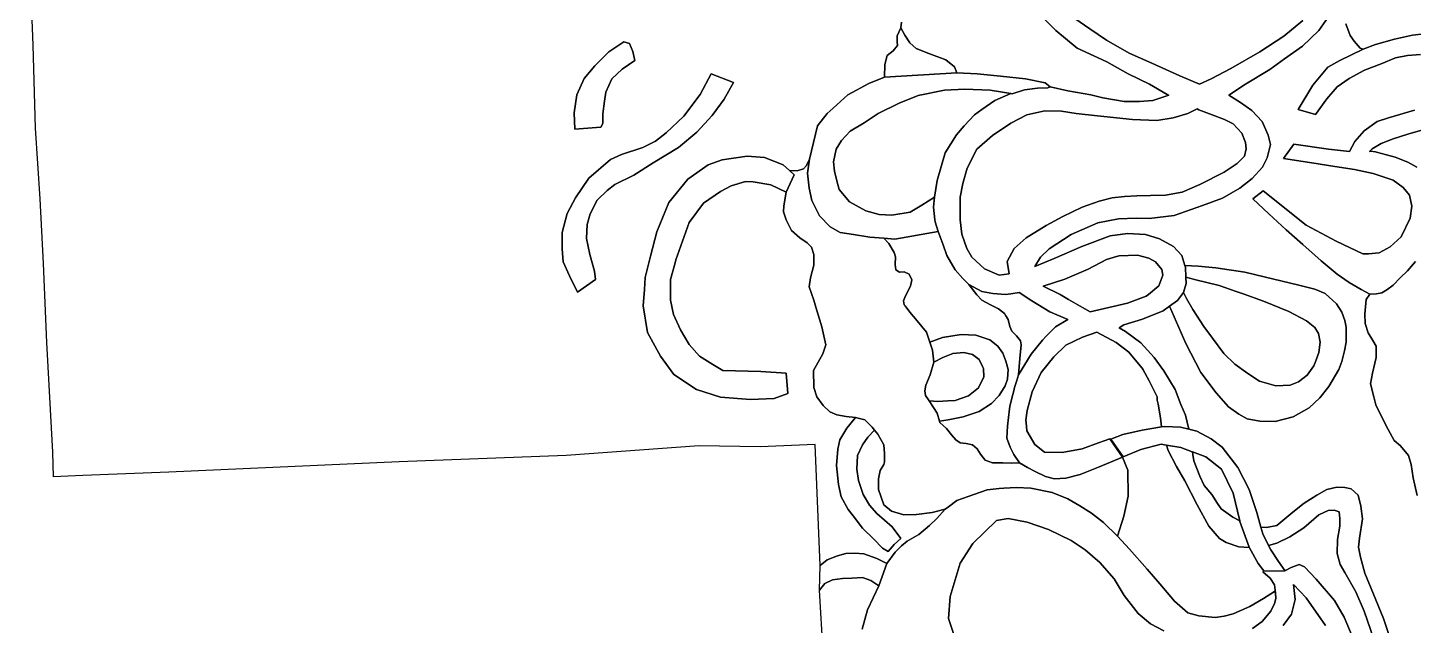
# Model space of a CAD drawing. Header units: inches. Extents: x 288635 to 1232953, y 676945 to 1655780.
# Drawn here: x 359681 to 402985, y 799738 to 818432 of the extents above; entities that cross this region are included whole.
import ezdxf

# ---------------------------------------------------------------- set-up
doc = ezdxf.new("R2010")
doc.units = ezdxf.units.IN
doc.header["$MEASUREMENT"] = 0

msp = doc.modelspace()

# ---------------------------------------------------------------- linework, layer by layer
at = {"color": 1}
for points in [[(386991.5589, 818602.0031), (386971.3447, 818430.8702), (386854.5045, 818176.8697), (386849.4245, 817993.9894), (386864.6645, 817877.1491), (386727.5042, 817704.4288), (386544.6239, 817562.1885), (386468.4237, 817282.7879), (386458.2637, 816886.5471), (385973.4402, 816681.3006), (385313.0389, 816334.1666), (384850.0635, 815913.8336), (384669.571, 815749.9654), (384364.7703, 815360.498), (384178.5033, 814581.5631), (384110.7698, 814319.0959), (384017.6363, 814124.3622), (383924.5028, 814014.2953), (383729.7691, 813955.0285), (383485.2595, 813965.8376), (383288.4234, 814138.6692), (382704.2223, 814367.2697), (382170.8212, 814409.6031), (381383.4196, 814299.5362), (380951.6188, 814147.1359), (380308.1508, 813698.4017), (379715.483, 812961.8002), (379342.9489, 812047.3984), (379148.2152, 811285.3969), (378978.8815, 810616.5289), (378953.4601, 810238.8397), (378919.6147, 809735.9938), (379055.0816, 808897.7921), (379461.4824, 808152.7239), (379876.3499, 807585.4561), (380587.5514, 807111.3219), (381332.6195, 806874.2547), (382272.4214, 806806.5212), (383009.0229, 806831.9213), (383432.3571, 806992.7883), (383390.0236, 807627.7896), (382594.1554, 807678.5897), (381408.8197, 807712.4564), (381095.5524, 807898.7234), (380672.2182, 808152.7239), (380350.4842, 808525.258), (380088.017, 808982.4589), (379859.4166, 809456.5932), (379774.7497, 809905.3274), (379774.7497, 810557.2621), (379911.2405, 811081.674), (379935.6167, 811175.33), (380358.9509, 812335.2656), (380799.2185, 812944.8669), (381332.6195, 813308.9343), (381671.2869, 813486.7346), (382111.5544, 813622.2015), (382357.0882, 813613.7349), (382907.4227, 813520.6013), (383381.557, 813292.0009), (383308.0224, 812864.2374), (383301.6724, 812673.737), (383384.2225, 812426.0866), (383555.6729, 812083.1859), (383809.6734, 811854.5854), (384038.2739, 811702.1851), (384177.9741, 811562.4848), (384247.8243, 811340.2344), (384254.1743, 811003.6837), (384146.2241, 810609.9829), (384108.124, 810324.2323), (384254.1743, 809905.1315), (384317.4845, 809692.4741), (384501.8248, 809073.2798), (384622.475, 808508.1287), (384527.2248, 808235.0782), (384241.4743, 807708.0271), (384247.8243, 807180.9761), (384343.0745, 806882.5255), (384539.9249, 806615.8249), (384749.4753, 806412.6245), (384965.3757, 806323.7243), (385257.4763, 806266.5742), (385549.5769, 806241.1742), (385370.607, 806015.3312), (385282.8763, 805904.6235), (385066.9759, 805536.3228), (384997.1258, 805250.5722), (384953.5929, 804732.5565), (385019.633, 804138.1953), (385100.9132, 803757.1946), (385324.4336, 803366.0338), (385476.834, 803162.8334), (385766.3945, 802776.7526), (386121.9952, 802431.3119), (386391.2358, 802146.8313), (386574.1161, 802045.2311), (386756.9965, 802263.6716), (386970.3569, 802456.712), (386701.1164, 802817.3927), (386223.5954, 803239.0335), (385989.915, 803493.034), (385796.8746, 803828.3147), (385649.5543, 804270.2756), (385593.6742, 804620.7963), (385613.9942, 805052.5972), (385766.3945, 805387.8778), (385939.1149, 805621.5583), (386149.1892, 805840.5295), (386254.9292, 805713.1607), (386432.7296, 805378.7267), (386462.363, 805112.0262), (386462.363, 804849.559), (386432.7296, 804769.1255), (386318.4294, 804578.6251), (386267.6293, 804324.6246), (386267.6293, 803981.724), (386432.7296, 803511.823), (386678.2634, 803304.3893), (387063.4975, 803190.089), (387461.4316, 803202.7891), (387944.0326, 803270.5225), (388358.9001, 803367.8894), (388096.6375, 803078.0819), (387862.9571, 802859.6414), (387531.704, 802580.4425), (387166.9957, 802371.9605), (386989.1953, 802219.5602), (386796.1549, 802021.4398), (386535.3811, 801675.4487), (386220.4204, 801832.929), (385814.0196, 801975.1693), (385534.6191, 801995.4894), (385245.0585, 801985.3293), (384991.058, 801914.2092), (384671.0173, 801787.209), (384452.5769, 801604.3286), (384287.018, 805395.0316), (382572.5145, 805318.8315), (380667.5107, 805356.9315), (376514.6024, 805052.1309), (371294.892, 804848.9305), (364094.9936, 804524.3179), (361402.5882, 804422.7177), (360483.1064, 804387.1576), (360467.8663, 805149.1591), (360279.9059, 808583.246), (360173.2257, 811057.2109), (360071.6255, 813079.055), (359924.3052, 815283.7794), (359855.5777, 817887.6938), (359681.2318, 822152.4639)], [(391464.4985, 818686.9246), (391815.0192, 818346.5639), (392480.5005, 817792.8428), (393003.7415, 817549.0023), (393410.1424, 817366.122), (394075.6237, 816990.2012), (394741.105, 816670.1606), (395289.7461, 816345.0399), (395345.673, 816320.9146), (394841.6281, 816152.2853), (394425.0672, 816126.8852), (394425.0672, 816126.8852), (393952.6263, 816126.8852), (393287.145, 816233.5655), (392906.1442, 816330.0857), (392184.7828, 816457.0859), (391640.0222, 816583.0067), (391477.4619, 816704.9269), (390862.7807, 816826.8471), (390085.5391, 816918.2873), (389359.0977, 816984.3275), (388723.9482, 817023.7074), (388642.6681, 817206.5878), (388378.5075, 817425.0282), (387845.1065, 817623.1486), (387443.7857, 817780.6289), (387250.7453, 817953.3493), (387098.345, 818202.2698), (386971.3447, 818430.8702), (386991.5589, 818602.0031)], [(400327.8346, 818764.7138), (400033.194, 818348.153), (399525.193, 817850.312), (398961.3118, 817454.0712), (398504.1109, 817118.7905), (397742.1094, 816666.6696), (397216.1306, 816319.8135), (397585.9107, 816096.1194), (397941.5114, 815837.0389), (398266.6321, 815496.6782), (398449.5124, 815069.9574), (398520.6326, 814780.3968), (398413.9524, 814363.836), (398271.7121, 814069.1954), (397951.6714, 813713.5947), (397565.5907, 813413.8741), (397022.0296, 813103.9934), (396402.2683, 812865.233), (395508.1866, 812560.4324), (394725.865, 812458.8322), (394324.5442, 812468.9922), (393775.9031, 812453.7521), (393130.7418, 812331.8319), (392297.6201, 811966.0712), (391606.7387, 811519.0303), (391332.4182, 811254.8697), (391159.6979, 810965.3092), (391766.0446, 811211.8321), (392629.6464, 811582.6729), (393513.5681, 811923.0336), (394057.1292, 811994.1537), (394610.8503, 811958.5936), (395052.8112, 811831.5934), (395489.6921, 811587.7529), (395753.8526, 811303.2723), (395849.809, 810989.233), (395865.6128, 810937.5116), (395877.7945, 810632.9696), (395885.9329, 810429.5106), (395804.6527, 810145.03), (395616.6923, 809896.1095), (395370.4187, 809719.0139), (395164.5714, 809570.9889), (394524.4901, 809316.9884), (393940.289, 809134.108), (393796.282, 809042.0842), (393989.2635, 808928.2251), (394471.8645, 808577.7044), (394888.4253, 808110.3435), (395193.2259, 807698.8626), (395546.0628, 807111.3603), (395715.3965, 806645.6927), (395863.5634, 806312.317), (395965.7252, 805877.0191), (395714.5602, 805937.194), (395217.1426, 805958.3607), (395114.9743, 805941.5868), (395080.3952, 806227.6502), (395011.6034, 806656.276), (394975.3688, 806783.8848), (394978.653, 806889.9936), (394732.4671, 807388.9156), (394545.9247, 807726.3397), (394512.5046, 807785.2228), (394349.4532, 807977.7413), (394090.8637, 808283.0638), (393699.7029, 808587.8644), (393099.9494, 808911.8692), (392650.2086, 808755.228), (392121.8876, 808501.2275), (391756.1268, 808140.5467), (391359.886, 807647.7858), (391070.3255, 807043.2646), (390912.8451, 806459.0634), (390879.7462, 806152.8983), (390884.5134, 806084.5592), (390902.6851, 805824.0621), (391161.7656, 805392.2613), (391456.4062, 805158.5808), (392015.2074, 805148.4208), (392634.9686, 805260.181), (393148.0496, 805448.1414), (393503.6503, 805575.1416), (393897.8045, 804999.2077), (393145.963, 804684.247), (392575.3085, 804455.8582), (392130.8077, 804345.7913), (391770.9736, 804320.3913), (391491.573, 804392.3581), (391165.6057, 804553.2251), (390924.3052, 804675.992), (390674.5381, 804815.6923), (390503.2288, 805076.4097), (390388.9286, 805311.3602), (390284.1534, 805587.5857), (390300.0284, 805971.7615), (390360.3536, 806505.1626), (390378.7085, 806586.2302), (390436.5537, 806841.7132), (390496.5031, 807074.8495), (390522.2789, 807175.0889), (390579.3165, 807361.2115), (390642.9291, 807568.7897), (391039.8454, 808216.7469), (391399.0837, 808654.0804), (391507.2063, 808785.708), (391801.8469, 809070.1886), (392184.5583, 809305.7939), (391627.0588, 809547.9863), (391068.2577, 809883.267), (390664.5914, 810150.9614), (390406.7792, 810107.0732), (390239.1389, 810081.6732), (389847.9781, 810112.1532), (389497.4574, 810178.1933), (389096.1366, 810401.7138), (388903.0962, 810584.5942), (388669.4157, 810853.8347), (388410.3352, 811311.0356), (388288.415, 811641.2363), (388139.8952, 812051.6376), (388043.375, 812361.5182), (388036.6961, 812420.9603), (387992.5749, 812813.6391), (388023.055, 813128.5997), (388105.5346, 813647.8403), (388354.4551, 814521.602), (388710.0558, 815085.4832), (388948.8163, 815364.8837), (389268.8569, 815710.3244), (389497.4574, 815877.9647), (389903.8582, 816152.2853), (390408.3801, 816370.7787), (390446.2198, 816364.5662), (390837.3806, 816491.5665), (391243.7814, 816537.2866), (391558.7421, 816547.4466), (391640.0222, 816583.0067), (392184.7828, 816457.0859), (392906.1442, 816330.0857), (393287.145, 816233.5655), (393952.6263, 816126.8852), (394425.0672, 816126.8852), (394841.6281, 816152.2853), (395345.673, 816320.9146), (395289.7461, 816345.0399), (394741.105, 816670.1606), (394075.6237, 816990.2012), (393410.1424, 817366.122), (393003.7415, 817549.0023), (392480.5005, 817792.8428), (391815.0192, 818346.5639), (391464.4985, 818686.9246)], [(402292.9513, 799232.0528), (402054.8258, 799946.4293), (401737.3252, 800713.7225), (401472.7413, 801364.5988), (401335.1577, 801872.5998), (401276.9493, 802184.8087), (401308.6993, 802459.976), (401398.6578, 803073.8105), (401345.7411, 803460.103), (401261.0742, 803809.3537), (401038.8238, 804005.1457), (400843.0317, 804052.7708), (400599.6146, 804063.3542), (400282.1139, 803989.2707), (399969.905, 803809.3537), (399573.0292, 803555.3532), (399218.4868, 803280.1859), (398721.0692, 802862.1434), (398398.2768, 802793.3516), (398220.8675, 802810.3635), (398090.5233, 803270.1887), (397852.3978, 803984.5651), (397503.1471, 804677.7749), (397011.0211, 805312.7761), (396667.0621, 805566.7766), (396222.5612, 805815.4855), (395965.7252, 805877.0191), (395863.5634, 806312.317), (395715.3965, 806645.6927), (395546.0628, 807111.3603), (395193.2259, 807698.8626), (394888.4253, 808110.3435), (394471.8645, 808577.7044), (393989.2635, 808928.2251), (393796.282, 809042.0842), (393940.289, 809134.108), (394524.4901, 809316.9884), (395164.5714, 809570.9889), (395370.4187, 809719.0139), (395871.9628, 808555.6218), (396349.4838, 807646.3), (396821.9247, 807011.2987), (397213.0855, 806569.3379), (397533.1262, 806340.7374), (397792.2067, 806198.4971), (398188.4475, 806127.377), (398665.9684, 806112.1369), (399234.9296, 806254.3772), (399727.6905, 806543.9378), (400068.0512, 806853.8184), (400342.3718, 807204.3391), (400662.4124, 807742.8202), (400748.7726, 807991.7407), (400835.1328, 808327.0214), (400891.0129, 808596.2619), (400891.0129, 809068.7029), (400850.3728, 809271.9033), (400753.8526, 809530.9838), (400581.1323, 809795.1443), (400230.6116, 810120.265), (399910.5709, 810257.4252), (399367.0098, 810384.4255), (398630.4084, 810562.2258), (397721.0865, 810785.7463), (396816.8447, 810917.8266), (396263.1236, 810973.7067), (395849.809, 810989.233), (395753.8526, 811303.2723), (395489.6921, 811587.7529), (395052.8112, 811831.5934), (394610.8503, 811958.5936), (394057.1292, 811994.1537), (393513.5681, 811923.0336), (392629.6464, 811582.6729), (391766.0446, 811211.8321), (391159.6979, 810965.3092), (391332.4182, 811254.8697), (391606.7387, 811519.0303), (392297.6201, 811966.0712), (393130.7418, 812331.8319), (393775.9031, 812453.7521), (394324.5442, 812468.9922), (394725.865, 812458.8322), (395508.1866, 812560.4324), (396402.2683, 812865.233), (397022.0296, 813103.9934), (397565.5907, 813413.8741), (397951.6714, 813713.5947), (398271.7121, 814069.1954), (398413.9524, 814363.836), (398520.6326, 814780.3968), (398449.5124, 815069.9574), (398266.6321, 815496.6782), (397941.5114, 815837.0389), (397585.9107, 816096.1194), (397216.1306, 816319.8135), (397742.1094, 816666.6696), (398504.1109, 817118.7905), (398961.3118, 817454.0712), (399525.193, 817850.312), (400033.194, 818348.153), (400327.8346, 818764.7138)], [(392409.3804, 818722.4847), (392871.6613, 818392.284), (393399.9823, 818036.6833), (394106.1037, 817635.3625), (394812.2252, 817325.4819), (395691.0669, 816924.1611), (396298.3155, 816667.3644), (396670.2272, 816829.2299), (397284.9085, 817154.3506), (398194.2303, 817677.5916), (398940.9918, 818170.3526), (399535.353, 818658.0336)], [(399535.353, 818658.0336), (398940.9918, 818170.3526), (398194.2303, 817677.5916), (397284.9085, 817154.3506), (396670.2272, 816829.2299), (396298.3155, 816667.3644), (395691.0669, 816924.1611), (394812.2252, 817325.4819), (394106.1037, 817635.3625), (393399.9823, 818036.6833), (392871.6613, 818392.284), (392409.3804, 818722.4847)], [(400877.9355, 818556.1042), (401010.0158, 818185.2634), (401137.016, 818007.4631), (401319.8964, 817794.1026), (401421.4966, 817763.6226), (400686.4984, 817400.9602), (400310.5776, 817192.6798), (399848.2967, 816628.7987), (399391.0958, 815876.9572), (399391.0958, 815876.9572), (399924.4968, 815719.4769), (400285.1776, 816202.0778), (400605.2182, 816583.0786), (400981.139, 816847.2391), (401458.6599, 817106.3196), (401981.901, 817299.36), (402428.9419, 817492.4004), (402799.7826, 817563.5205), (403206.1834, 817594.0006)], [(403321.2574, 818235.6759), (402960.7397, 818200.5034), (402396.8585, 818068.4232), (401807.5774, 817910.9429), (401421.4966, 817763.6226), (401319.8964, 817794.1026), (401137.016, 818007.4631), (401010.0158, 818185.2634), (400877.9355, 818556.1042)], [(403206.1834, 817594.0006), (402799.7826, 817563.5205), (402428.9419, 817492.4004), (401981.901, 817299.36), (401458.6599, 817106.3196), (400981.139, 816847.2391), (400605.2182, 816583.0786), (400285.1776, 816202.0778), (399924.4968, 815719.4769), (399391.0958, 815876.9572), (399848.2967, 816628.7987), (400310.5776, 817192.6798), (400686.4984, 817400.9602), (401421.4966, 817763.6226), (401807.5774, 817910.9429), (402396.8585, 818068.4232), (402960.7397, 818200.5034), (403321.2574, 818235.6759)], [(403056.519, 811121.9855), (402802.5185, 810827.3449), (402578.9981, 810603.8245), (402355.4776, 810380.3041), (402157.3572, 810232.9838), (401999.8769, 810141.5436), (401837.3166, 810105.9835), (401623.9562, 810095.8235), (401353.673, 810238.1459), (400982.8323, 810456.5863), (400606.9115, 810725.8269), (400109.0705, 811142.3877), (399535.0294, 811650.3887), (399011.7884, 812112.6696), (398468.2273, 812605.4306), (397970.3863, 813082.9516), (398290.4269, 813331.8721), (399641.7096, 812254.9099), (400576.4315, 811751.9889), (401404.4731, 811360.8281), (401587.3535, 811355.7481), (401917.5542, 811391.3082), (402262.9949, 811574.1886), (402608.4355, 811894.2292), (402882.7561, 812478.4304), (402943.7162, 812844.1911), (402867.5161, 813194.7118), (402669.3957, 813433.4723), (402354.435, 813662.0727), (401729.5938, 813875.4332), (401150.4726, 813997.3534), (400535.7914, 814093.8736), (399814.43, 814200.5538), (398930.5082, 814342.7941), (399250.5488, 814789.835), (400332.591, 814632.3547), (400996.379, 814561.2345), (401158.9393, 814871.1152), (401448.4999, 815206.3958), (401859.9807, 815495.9564), (402210.5014, 815612.7966), (403023.303, 815851.5571)], [(403023.303, 815851.5571), (402210.5014, 815612.7966), (401859.9807, 815495.9564), (401448.4999, 815206.3958), (401158.9393, 814871.1152), (400996.379, 814561.2345), (400332.591, 814632.3547), (399250.5488, 814789.835), (398930.5082, 814342.7941), (399814.43, 814200.5538), (400535.7914, 814093.8736), (401150.4726, 813997.3534), (401729.5938, 813875.4332), (402354.435, 813662.0727), (402669.3957, 813433.4723), (402867.5161, 813194.7118), (402943.7162, 812844.1911), (402882.7561, 812478.4304), (402608.4355, 811894.2292), (402262.9949, 811574.1886), (401917.5542, 811391.3082), (401587.3535, 811355.7481), (401404.4731, 811360.8281), (400576.4315, 811751.9889), (399641.7096, 812254.9099), (398290.4269, 813331.8721), (397970.3863, 813082.9516), (398468.2273, 812605.4306), (399011.7884, 812112.6696), (399535.0294, 811650.3887), (400109.0705, 811142.3877), (400606.9115, 810725.8269), (400982.8323, 810456.5863), (401353.673, 810238.1459), (401623.9562, 810095.8235), (401517.276, 809933.2632), (401471.5559, 809465.9022), (401481.7159, 809176.3416), (401573.1561, 808891.8611), (401720.4764, 808642.9406), (401822.0766, 808470.2202), (401822.0766, 808119.6995), (401786.5165, 807936.8192), (401710.3163, 807626.9385), (401650.3019, 807292.6019), (401753.8937, 806887.6524), (401817.9423, 806637.2806), (402132.9029, 805976.8793), (402391.9834, 805514.5984), (402590.1038, 805357.118), (402833.9443, 805047.2374), (402920.3045, 804767.8369), (402981.2646, 804356.356), (403103.1849, 803797.5549)], [(403097.1591, 814068.3914), (402817.7586, 814220.7917), (402421.5178, 814383.3521), (402147.1972, 814459.5522), (401837.3166, 814535.7524), (401802.078, 814547.0791), (401647.0139, 814566.0569), (401616.1402, 814556.1545), (401700.1563, 814642.4326), (401978.1998, 814808.5883), (402355.4776, 814952.3132), (402817.7586, 815104.7135), (403285.1195, 815236.7938)], [(403285.1195, 815236.7938), (402817.7586, 815104.7135), (402355.4776, 814952.3132), (401978.1998, 814808.5883), (401700.1563, 814642.4326), (401616.1402, 814556.1545), (401647.0139, 814566.0569), (401802.078, 814547.0791), (401837.3166, 814535.7524), (402147.1972, 814459.5522), (402421.5178, 814383.3521), (402817.7586, 814220.7917), (403097.1591, 814068.3914)], [(403103.1849, 803797.5549), (402981.2646, 804356.356), (402920.3045, 804767.8369), (402833.9443, 805047.2374), (402590.1038, 805357.118), (402391.9834, 805514.5984), (402132.9029, 805976.8793), (401817.9423, 806637.2806), (401753.8937, 806887.6524), (401650.3019, 807292.6019), (401710.3163, 807626.9385), (401786.5165, 807936.8192), (401822.0766, 808119.6995), (401822.0766, 808470.2202), (401720.4764, 808642.9406), (401573.1561, 808891.8611), (401481.7159, 809176.3416), (401471.5559, 809465.9022), (401517.276, 809933.2632), (401623.9562, 810095.8235), (401837.3166, 810105.9835), (401999.8769, 810141.5436), (402157.3572, 810232.9838), (402355.4776, 810380.3041), (402578.9981, 810603.8245), (402802.5185, 810827.3449), (403056.519, 811121.9855)], [(385757.8008, 799613.5149), (385930.5212, 800218.0361), (386281.3806, 800974.4073), (386535.3811, 801675.4487), (386796.1549, 802021.4398), (386989.1953, 802219.5602), (387166.9957, 802371.9605), (387531.704, 802580.4425), (387862.9571, 802859.6414), (388096.6375, 803078.0819), (388358.9001, 803367.8894), (388456.267, 803448.3229), (388722.9675, 803643.0566), (389247.9019, 803833.557), (389662.7694, 803973.2573), (390042.6582, 804015.8049), (390191.9371, 804032.5241), (390585.6379, 804053.6908), (391030.1388, 804028.2907), (391703.2401, 803892.8238), (392185.8411, 803689.6234), (392566.8419, 803477.9563), (392927.5226, 803246.6041), (392927.5226, 803246.6041), (393303.4433, 802957.0436), (393745.4042, 802530.3227), (394120.7323, 802125.1566), (394669.3734, 801495.2354), (395060.5342, 801038.0345), (395517.7351, 800489.3934), (395939.3759, 800133.7926), (396284.8166, 800037.2725), (396797.8977, 799986.4724), (397072.2182, 800022.0324), (397351.6188, 800098.2326), (397879.9398, 800321.753), (398306.6607, 800575.7535), (398652.1014, 800799.274), (398677.5014, 800758.6339), (398687.6614, 800575.7535), (398652.1014, 800418.2732), (398535.2611, 800179.5127), (398260.9406, 799854.3921), (397961.22, 799641.0317)], [(401843.1587, 799030.9691), (401451.5746, 800179.2631), (401192.2824, 800782.5143), (400848.3234, 801391.0572), (400694.8648, 801645.0577), (400610.1979, 801989.0167), (400615.4896, 802417.6425), (400684.2814, 802835.685), (400684.2814, 803079.1022), (400668.4064, 803285.4776), (400514.9477, 803343.6861), (400329.739, 803333.1027), (400033.4051, 803195.5191), (399562.4458, 802782.7683), (399128.5283, 802507.6011), (398721.0692, 802306.5173), (398461.7754, 802232.7965), (398281.0237, 802598.1457), (398220.8675, 802810.3635), (398398.2768, 802793.3516), (398721.0692, 802862.1434), (399218.4868, 803280.1859), (399573.0292, 803555.3532), (399969.905, 803809.3537), (400282.1139, 803989.2707), (400599.6146, 804063.3542), (400843.0317, 804052.7708), (401038.8238, 804005.1457), (401261.0742, 803809.3537), (401345.7411, 803460.103), (401345.7411, 803460.103), (401398.6578, 803073.8105), (401308.6993, 802459.976), (401276.9493, 802184.8087), (401335.1577, 801872.5998), (401472.7413, 801364.5988), (401737.3252, 800713.7225), (402054.8258, 799946.4293), (402292.9513, 799232.0528)], [(401070.733, 799401.7685), (400826.8925, 799996.1297), (400527.1719, 800514.2907), (399945.0874, 801186.9687), (399583.1367, 801565.8528), (399420.153, 801637.8196), (399168.2692, 801542.5694), (398996.3955, 801456.6326), (398973.8337, 801457.5351), (398767.858, 801735.6023), (398529.7325, 802095.4364), (398461.7754, 802232.7965), (398721.0692, 802306.5173), (399128.5283, 802507.6011), (399562.4458, 802782.7683), (400033.4051, 803195.5191), (400329.739, 803333.1027), (400514.9477, 803343.6861), (400668.4064, 803285.4776), (400684.2814, 803079.1022), (400684.2814, 802835.685), (400615.4896, 802417.6425), (400610.1979, 801989.0167), (400694.8648, 801645.0577), (400694.8648, 801645.0577), (400848.3234, 801391.0572), (401192.2824, 800782.5143), (401451.5746, 800179.2631), (401843.1587, 799030.9691)], [(395192.6144, 799564.8315), (394776.0536, 799783.2719), (394389.9728, 800103.3126), (393953.092, 800672.2737), (393633.0513, 801190.4348), (393188.5857, 801699.0708), (392731.3848, 802097.0049), (392291.1172, 802393.3388), (391588.3825, 802732.0062), (390919.5145, 802969.0733), (390326.8467, 803079.1402), (389962.7793, 803019.8734), (389217.7111, 802300.2053), (388828.2437, 801682.1374), (388514.9764, 800640.7353), (388455.7096, 799946.4673), (388688.5434, 799258.5492)], [(388688.5434, 799258.5492), (388455.7096, 799946.4673), (388514.9764, 800640.7353), (388828.2437, 801682.1374), (389217.7111, 802300.2053), (389962.7793, 803019.8734), (390326.8467, 803079.1402), (390919.5145, 802969.0733), (391588.3825, 802732.0062), (392291.1172, 802393.3388), (392731.3848, 802097.0049), (393188.5857, 801699.0708), (393633.0513, 801190.4348), (393953.092, 800672.2737), (394389.9728, 800103.3126), (394776.0536, 799783.2719), (395192.6144, 799564.8315)], [(397961.22, 799641.0317), (398260.9406, 799854.3921), (398535.2611, 800179.5127), (398652.1014, 800418.2732), (398687.6614, 800575.7535), (398677.5014, 800758.6339), (398650.9548, 800999.4317), (398508.7145, 801212.7921), (398285.1941, 801415.9925), (398313.1851, 801440.2514), (398313.5129, 801439.8299), (398318.0654, 801433.9767), (398974.2334, 801444.56), (398970.4224, 801449.7049), (398979.5251, 801449.8517), (398973.8337, 801457.5351), (398996.3955, 801456.6326), (399168.2692, 801542.5694), (399420.153, 801637.8196), (399583.1367, 801565.8528), (399583.1367, 801565.8528), (399945.0874, 801186.9687), (400527.1719, 800514.2907), (400826.8925, 799996.1297), (401070.733, 799401.7685)], [(384544.5674, 798903.2449), (384427.1769, 800842.3271), (384589.7372, 801045.5275), (384833.5777, 801162.3677), (385143.4583, 801203.0078), (385433.0189, 801208.0878), (385768.2995, 801233.4878), (386027.3801, 801136.9677), (386281.3806, 800974.4073), (385930.5212, 800218.0361), (385757.8008, 799613.5149)], [(400240.998, 799734.5091), (399641.5568, 800593.0309), (399240.236, 801014.6717), (399296.1161, 800542.2308), (399174.1959, 800090.1099), (398920.1954, 799729.4291)], [(398920.1954, 799729.4291), (399174.1959, 800090.1099), (399296.1161, 800542.2308), (399240.236, 801014.6717), (399641.5568, 800593.0309), (400240.998, 799734.5091)]]:
    msp.add_lwpolyline(points, dxfattribs=at)
for points in [[(388723.9482, 817023.7074), (386458.2637, 816886.5471), (386468.4237, 817282.7879), (386544.6239, 817562.1885), (386727.5042, 817704.4288), (386864.6645, 817877.1491), (386849.4245, 817993.9894), (386854.5045, 818176.8697), (386971.3447, 818430.8702), (387098.345, 818202.2698), (387250.7453, 817953.3493), (387443.7857, 817780.6289), (387845.1065, 817623.1486), (388378.5075, 817425.0282), (388642.6681, 817206.5878), (388723.9482, 817023.7074)], [(377588.652, 815317.2316), (376775.8504, 815256.2715), (376760.6104, 815764.2725), (376846.9706, 816333.2336), (377075.571, 816841.2346), (377410.8517, 817242.5555), (377847.7326, 817679.4363), (378315.0935, 817994.397), (378487.8138, 817933.4368), (378594.494, 817684.5163), (378655.4542, 817410.1958), (378264.2934, 817135.8752), (377934.0927, 816831.0746), (377751.2124, 816414.5138), (377710.5723, 816130.0332), (377659.7722, 815738.8724), (377659.7722, 815439.1518), (377588.652, 815317.2316)], [(376760.6104, 815764.2725), (376775.8504, 815256.2715), (377588.652, 815317.2316), (377659.7722, 815439.1518), (377659.7722, 815738.8724), (377710.5723, 816130.0332), (377751.2124, 816414.5138), (377934.0927, 816831.0746), (378264.2934, 817135.8752), (378655.4542, 817410.1958), (378594.494, 817684.5163), (378487.8138, 817933.4368), (378315.0935, 817994.397), (377847.7326, 817679.4363), (377410.8517, 817242.5555), (377075.571, 816841.2346), (376846.9706, 816333.2336), (376760.6104, 815764.2725)], [(377426.0917, 810557.2621), (376862.2106, 810161.0213), (376618.3701, 810674.1023), (376420.2497, 811105.9032), (376379.6096, 811512.304), (376389.7696, 812030.465), (376542.1699, 812614.6662), (376806.3305, 813112.5072), (377222.8913, 813727.1884), (377893.4526, 814311.3896), (378243.9733, 814463.7899), (378904.3747, 814687.3103), (379300.6155, 814880.3507), (379635.8961, 815144.5113), (380184.5372, 815667.7523), (380692.5382, 816343.3937), (381037.9789, 816983.4749), (381739.0203, 816719.3144), (381449.4598, 816196.0734), (381068.459, 815682.9923), (380596.018, 815159.7513), (380016.8969, 814687.3103), (379229.4953, 814204.7094), (378619.8941, 813823.7086), (378030.6129, 813523.988), (377791.8524, 813336.0276), (377481.9718, 813036.307), (377263.5314, 812604.5062), (377161.9312, 812279.3855), (377146.6911, 811837.4246), (377248.2914, 811334.5036), (377395.6116, 810811.2626), (377426.0917, 810557.2621)], [(380184.5372, 815667.7523), (379635.8961, 815144.5113), (379300.6155, 814880.3507), (378904.3747, 814687.3103), (378243.9733, 814463.7899), (377893.4526, 814311.3896), (377222.8913, 813727.1884), (376806.3305, 813112.5072), (376542.1699, 812614.6662), (376389.7696, 812030.465), (376379.6096, 811512.304), (376420.2497, 811105.9032), (376618.3701, 810674.1023), (376862.2106, 810161.0213), (377426.0917, 810557.2621), (377395.6116, 810811.2626), (377248.2914, 811334.5036), (377146.6911, 811837.4246), (377161.9312, 812279.3855), (377263.5314, 812604.5062), (377481.9718, 813036.307), (377791.8524, 813336.0276), (378030.6129, 813523.988), (378619.8941, 813823.7086), (379229.4953, 814204.7094), (380016.8969, 814687.3103), (380596.018, 815159.7513), (381068.459, 815682.9923), (381449.4598, 816196.0734), (381739.0203, 816719.3144), (381037.9789, 816983.4749), (380692.5382, 816343.3937), (380184.5372, 815667.7523)], [(391243.7814, 816537.2866), (390837.3806, 816491.5665), (390446.2198, 816364.5662), (390408.3801, 816370.7787), (389765.4985, 816476.3264), (388967.9369, 816506.8065), (388332.9356, 816481.4065), (387509.974, 816313.7661), (386915.6128, 816069.9256), (386265.3715, 815749.885), (385818.3306, 815460.3244), (385386.5297, 815196.1639), (385117.2892, 814901.5233), (384944.5688, 814627.2027), (384863.2887, 814236.042), (384898.8487, 813946.4814), (384980.1289, 813595.9607), (385041.089, 813372.4402), (385366.2097, 812981.2795), (385874.2107, 812701.8789), (386290.7715, 812585.0387), (386687.0123, 812564.7186), (387255.9735, 812661.2388), (387621.7342, 812884.7593), (388023.055, 813128.5997), (387992.5749, 812813.6391), (388036.6961, 812420.9603), (388043.375, 812361.5182), (388139.8952, 812051.6376), (386783.5325, 811817.9571), (386432.7384, 811847.3786), (385996.1309, 811883.9973), (385488.1299, 811960.1974), (385071.5691, 812021.1575), (384761.6885, 812204.0379), (384431.4878, 812544.3986), (384182.5673, 813026.9995), (384101.2871, 813408.0003), (384055.5671, 813880.4413), (384110.7698, 814319.0959), (384178.5033, 814581.5631), (384364.7703, 815360.498), (384669.571, 815749.9654), (384850.0635, 815913.8336), (385313.0389, 816334.1666), (385973.4402, 816681.3006), (386458.2637, 816886.5471), (388723.9482, 817023.7074), (389359.0977, 816984.3275), (390085.5391, 816918.2873), (390862.7807, 816826.8471), (391477.4619, 816704.9269), (391640.0222, 816583.0067), (391558.7421, 816547.4466), (391243.7814, 816537.2866)], [(387255.9735, 812661.2388), (386687.0123, 812564.7186), (386290.7715, 812585.0387), (385874.2107, 812701.8789), (385366.2097, 812981.2795), (385041.089, 813372.4402), (384980.1289, 813595.9607), (384898.8487, 813946.4814), (384863.2887, 814236.042), (384944.5688, 814627.2027), (385117.2892, 814901.5233), (385386.5297, 815196.1639), (385818.3306, 815460.3244), (386265.3715, 815749.885), (386915.6128, 816069.9256), (387509.974, 816313.7661), (388332.9356, 816481.4065), (388967.9369, 816506.8065), (389765.4985, 816476.3264), (390408.3801, 816370.7787), (389903.8582, 816152.2853), (389497.4574, 815877.9647), (389268.8569, 815710.3244), (388948.8163, 815364.8837), (388710.0558, 815085.4832), (388354.4551, 814521.602), (388105.5346, 813647.8403), (388023.055, 813128.5997), (387621.7342, 812884.7593), (387255.9735, 812661.2388)], [(396231.5094, 815893.7764), (395943.9903, 815750.9645), (395476.6293, 815613.8042), (394968.6283, 815527.444), (394211.7068, 815557.9241), (393114.4246, 815674.7643), (392454.0233, 815750.9645), (391986.6624, 815822.0846), (391473.5813, 815832.2447), (390904.6202, 815705.2444), (390406.7792, 815446.1639), (389837.8181, 815055.0031), (389339.9771, 814628.2822), (389040.2565, 814039.0011), (388908.1762, 813561.4801), (388826.896, 813134.7593), (388821.816, 812418.4778), (388872.6161, 811971.4369), (389030.0965, 811524.396), (389187.5768, 811250.0755), (389583.8176, 810889.3948), (390041.0185, 810691.2744), (390357.0562, 810736.7087), (390291.0161, 811117.7095), (390509.4566, 811529.1903), (390885.3773, 811854.3109), (391515.2986, 812240.3917), (392033.4596, 812529.9523), (392632.9008, 812814.4329), (393166.3019, 813007.4732), (393572.7027, 813109.0735), (393963.8635, 813154.7935), (394349.9442, 813170.0336), (394776.6651, 813180.1936), (395238.946, 813190.3536), (395757.107, 813281.7938), (396315.9082, 813530.7143), (397077.9097, 813911.7151), (397484.3105, 814180.9556), (397712.911, 814414.6361), (397763.7111, 814638.1565), (397738.311, 814841.3569), (397631.6308, 815135.9975), (397357.3102, 815420.4781), (397088.0697, 815562.7184), (396701.9889, 815710.0387), (396280.3481, 815867.519), (396231.5094, 815893.7764)], [(397088.0697, 815562.7184), (397357.3102, 815420.4781), (397631.6308, 815135.9975), (397738.311, 814841.3569), (397763.7111, 814638.1565), (397712.911, 814414.6361), (397484.3105, 814180.9556), (397077.9097, 813911.7151), (396315.9082, 813530.7143), (395757.107, 813281.7938), (395238.946, 813190.3536), (394776.6651, 813180.1936), (394349.9442, 813170.0336), (393963.8635, 813154.7935), (393572.7027, 813109.0735), (393166.3019, 813007.4732), (392632.9008, 812814.4329), (392033.4596, 812529.9523), (391515.2986, 812240.3917), (390885.3773, 811854.3109), (390509.4566, 811529.1903), (390291.0161, 811117.7095), (390357.0562, 810736.7087), (390041.0185, 810691.2744), (389583.8176, 810889.3948), (389187.5768, 811250.0755), (389030.0965, 811524.396), (388872.6161, 811971.4369), (388821.816, 812418.4778), (388826.896, 813134.7593), (388908.1762, 813561.4801), (389040.2565, 814039.0011), (389339.9771, 814628.2822), (389837.8181, 815055.0031), (390406.7792, 815446.1639), (390904.6202, 815705.2444), (391473.5813, 815832.2447), (391986.6624, 815822.0846), (392454.0233, 815750.9645), (393114.4246, 815674.7643), (394211.7068, 815557.9241), (394968.6283, 815527.444), (395476.6293, 815613.8042), (395943.9903, 815750.9645), (396231.5094, 815893.7764), (396280.3481, 815867.519), (396701.9889, 815710.0387), (397088.0697, 815562.7184)], [(383635.5575, 813833.8686), (383381.557, 813292.0009), (382907.4227, 813520.6013), (382357.0882, 813613.7349), (382111.5544, 813622.2015), (381671.2869, 813486.7346), (381332.6195, 813308.9343), (380799.2185, 812944.8669), (380358.9509, 812335.2656), (379935.6167, 811175.33), (379911.2405, 811081.674), (379774.7497, 810557.2621), (379774.7497, 809905.3274), (379859.4166, 809456.5932), (380088.017, 808982.4589), (380350.4842, 808525.258), (380672.2182, 808152.7239), (381095.5524, 807898.7234), (381408.8197, 807712.4564), (382594.1554, 807678.5897), (383390.0236, 807627.7896), (383432.3571, 806992.7883), (383009.0229, 806831.9213), (382272.4214, 806806.5212), (381332.6195, 806874.2547), (380587.5514, 807111.3219), (379876.3499, 807585.4561), (379461.4824, 808152.7239), (379055.0816, 808897.7921), (378919.6147, 809735.9938), (378953.4601, 810238.8397), (378978.8815, 810616.5289), (379148.2152, 811285.3969), (379342.9489, 812047.3984), (379715.483, 812961.8002), (380308.1508, 813698.4017), (380951.6188, 814147.1359), (381383.4196, 814299.5362), (382170.8212, 814409.6031), (382704.2223, 814367.2697), (383288.4234, 814138.6692), (383485.2595, 813965.8376), (383635.5575, 813833.8686)], [(384110.7698, 814319.0959), (384055.5671, 813880.4413), (384101.2871, 813408.0003), (384182.5673, 813026.9995), (384431.4878, 812544.3986), (384761.6885, 812204.0379), (385071.5691, 812021.1575), (385488.1299, 811960.1974), (385996.1309, 811883.9973), (386432.7384, 811847.3786), (386589.3632, 811677.9393), (386758.6969, 811398.5388), (386801.0303, 811263.0718), (386792.5636, 811021.7714), (386813.7304, 810860.9044), (386923.7972, 810788.9376), (387071.9642, 810797.4043), (387228.5978, 810716.9708), (387313.2647, 810543.4037), (387275.1646, 810344.4367), (387114.2976, 810043.8694), (387055.0308, 809887.2358), (387076.1975, 809760.2355), (387100.7132, 809727.7522), (387245.5312, 809535.8684), (387482.5984, 809264.9345), (387766.2323, 808909.3338), (387875.1221, 808594.5001), (387960.966, 808346.2993), (388003.2994, 807965.2986), (387888.9992, 807575.8311), (387753.5322, 807245.6305), (387723.8988, 807072.0635), (387745.0655, 806928.1298), (387854.0732, 806760.8594), (387990.5994, 806551.3624), (388104.8996, 806377.7954), (388177.3764, 806127.7505), (388189.5664, 806085.6948), (388401.2335, 805899.4278), (388557.8672, 805700.4607), (388684.8674, 805543.8271), (388820.3344, 805450.6936), (389010.8347, 805429.5268), (389214.0352, 805382.9601), (389357.9688, 805255.9598), (389455.3356, 805086.6262), (389603.5026, 804908.8258), (389832.1031, 804824.159), (390153.837, 804815.6923), (390433.2376, 804807.2256), (390674.5381, 804815.6923), (390924.3052, 804675.992), (391165.6057, 804553.2251), (391491.573, 804392.3581), (391770.9736, 804320.3913), (392130.8077, 804345.7913), (392575.3085, 804455.8582), (393145.963, 804684.247), (393897.8045, 804999.2077), (394060.3648, 804592.8068), (394075.6049, 803774.9252), (393943.5246, 803155.164), (393745.4042, 802530.3227), (393303.4433, 802957.0436), (392927.5226, 803246.6041), (392566.8419, 803477.9563), (392185.8411, 803689.6234), (391703.2401, 803892.8238), (391030.1388, 804028.2907), (390585.6379, 804053.6908), (390191.9371, 804032.5241), (390042.6582, 804015.8049), (389662.7694, 803973.2573), (389247.9019, 803833.557), (388722.9675, 803643.0566), (388456.267, 803448.3229), (388358.9001, 803367.8894), (387944.0326, 803270.5225), (387461.4316, 803202.7891), (387063.4975, 803190.089), (386678.2634, 803304.3893), (386432.7296, 803511.823), (386267.6293, 803981.724), (386267.6293, 804324.6246), (386318.4294, 804578.6251), (386432.7296, 804769.1255), (386462.363, 804849.559), (386462.363, 805112.0262), (386432.7296, 805378.7267), (386254.9292, 805713.1607), (386149.1892, 805840.5295), (386068.6622, 805937.5279), (385848.5284, 806161.895), (385549.5769, 806241.1742), (385257.4763, 806266.5742), (384965.3757, 806323.7243), (384749.4753, 806412.6245), (384539.9249, 806615.8249), (384343.0745, 806882.5255), (384247.8243, 807180.9761), (384241.4743, 807708.0271), (384527.2248, 808235.0782), (384622.475, 808508.1287), (384501.8248, 809073.2798), (384317.4845, 809692.4741), (384254.1743, 809905.1315), (384108.124, 810324.2323), (384146.2241, 810609.9829), (384254.1743, 811003.6837), (384247.8243, 811340.2344), (384177.9741, 811562.4848), (384038.2739, 811702.1851), (383809.6734, 811854.5854), (383555.6729, 812083.1859), (383384.2225, 812426.0866), (383301.6724, 812673.737), (383308.0224, 812864.2374), (383381.557, 813292.0009), (383635.5575, 813833.8686), (383485.2595, 813965.8376), (383729.7691, 813955.0285), (383924.5028, 814014.2953), (384017.6363, 814124.3622), (384110.7698, 814319.0959)], [(388139.8952, 812051.6376), (388288.415, 811641.2363), (388410.3352, 811311.0356), (388669.4157, 810853.8347), (388903.0962, 810584.5942), (389096.1366, 810401.7138), (389346.4682, 810079.1614), (389505.2185, 809905.5944), (389771.919, 809759.5441), (390021.6862, 809638.8938), (390211.1283, 809492.8435), (390252.8871, 809422.4501), (390322.2535, 809305.5182), (390376.2286, 809089.6177), (390436.5537, 808943.5674), (390588.954, 808797.5171), (390706.4292, 808641.9418), (390735.0043, 808508.5916), (390690.5542, 808079.9657), (390642.9291, 807568.7897), (390579.3165, 807361.2115), (390522.2789, 807175.0889), (390496.5031, 807074.8495), (390436.5537, 806841.7132), (390378.7085, 806586.2302), (390360.3536, 806505.1626), (390300.0284, 805971.7615), (390284.1534, 805587.5857), (390388.9286, 805311.3602), (390503.2288, 805076.4097), (390674.5381, 804815.6923), (390433.2376, 804807.2256), (390153.837, 804815.6923), (389832.1031, 804824.159), (389603.5026, 804908.8258), (389455.3356, 805086.6262), (389357.9688, 805255.9598), (389214.0352, 805382.9601), (389010.8347, 805429.5268), (388820.3344, 805450.6936), (388684.8674, 805543.8271), (388557.8672, 805700.4607), (388401.2335, 805899.4278), (388189.5664, 806085.6948), (388177.3764, 806127.7505), (388452.1747, 806168.6119), (388861.7237, 806244.3504), (388915.7257, 806254.3371), (389414.2017, 806428.9624), (389807.9025, 806676.6129), (390046.0279, 806930.6134), (390230.1783, 807225.889), (390303.2034, 807435.4394), (390319.0785, 807737.065), (390246.0533, 807997.4155), (390153.9781, 808248.241), (390002.6362, 808465.5526), (389748.6357, 808672.9863), (389316.8348, 808816.92), (388855.4005, 808833.8533), (388275.4327, 808744.9531), (387875.1221, 808594.5001), (387766.2323, 808909.3338), (387482.5984, 809264.9345), (387245.5312, 809535.8684), (387100.7132, 809727.7522), (387076.1975, 809760.2355), (387055.0308, 809887.2358), (387114.2976, 810043.8694), (387275.1646, 810344.4367), (387313.2647, 810543.4037), (387228.5978, 810716.9708), (387071.9642, 810797.4043), (386923.7972, 810788.9376), (386813.7304, 810860.9044), (386792.5636, 811021.7714), (386801.0303, 811263.0718), (386758.6969, 811398.5388), (386589.3632, 811677.9393), (386432.7384, 811847.3786), (386783.5325, 811817.9571), (388139.8952, 812051.6376)], [(392827.7667, 810876.5515), (392091.1653, 810566.6709), (391418.7784, 810350.6279), (391947.0994, 810086.4674), (392208.5031, 809933.0348), (392648.1408, 809674.9866), (392885.486, 809547.6307), (394052.0492, 809814.8293), (394636.2504, 810033.2698), (394707.0613, 810089.7392), (395037.5712, 810353.3104), (395159.4914, 810688.5911), (395123.9313, 810871.4715), (394930.891, 811110.2319), (394722.6105, 811227.0722), (394361.9298, 811313.4323), (393787.8887, 811298.1923), (393707.3114, 811273.0773), (393396.7279, 811176.2721), (392827.7667, 810876.5515)], [(394052.0492, 809814.8293), (392885.486, 809547.6307), (392648.1408, 809674.9866), (392208.5031, 809933.0348), (391947.0994, 810086.4674), (391418.7784, 810350.6279), (392091.1653, 810566.6709), (392827.7667, 810876.5515), (393396.7279, 811176.2721), (393707.3114, 811273.0773), (393787.8887, 811298.1923), (394361.9298, 811313.4323), (394722.6105, 811227.0722), (394930.891, 811110.2319), (395123.9313, 810871.4715), (395159.4914, 810688.5911), (395037.5712, 810353.3104), (394707.0613, 810089.7392), (394636.2504, 810033.2698), (394052.0492, 809814.8293)], [(400662.4124, 807742.8202), (400342.3718, 807204.3391), (400068.0512, 806853.8184), (399727.6905, 806543.9378), (399234.9296, 806254.3772), (398665.9684, 806112.1369), (398188.4475, 806127.377), (397792.2067, 806198.4971), (397533.1262, 806340.7374), (397213.0855, 806569.3379), (396821.9247, 807011.2987), (396349.4838, 807646.3), (395871.9628, 808555.6218), (395370.4187, 809719.0139), (395616.6923, 809896.1095), (395804.6527, 810145.03), (395897.3629, 809962.7846), (396095.4833, 809617.344), (396440.924, 809089.0229), (396708.05, 808721.1773), (397060.6852, 808235.5812), (397406.1259, 807910.4605), (397817.6067, 807610.7399), (398183.3675, 807371.9795), (398691.3685, 807229.7392), (399133.3294, 807244.9792), (399402.5699, 807351.6594), (399671.8104, 807565.0198), (399880.0909, 807859.6604), (399937.0413, 808010.3035), (400037.5712, 808276.2213), (400073.1312, 808596.2619), (400022.3311, 808870.5825), (399910.5709, 809053.4628), (399651.4904, 809266.8233), (399097.7693, 809551.3038), (398305.2877, 809876.4245), (397665.2064, 810105.0249), (397451.3172, 810180.1752), (396913.3649, 810369.1855), (396192.0035, 810546.9858), (395877.7945, 810632.9696), (395865.6128, 810937.5116), (395849.809, 810989.233), (396263.1236, 810973.7067), (396816.8447, 810917.8266), (397721.0865, 810785.7463), (398630.4084, 810562.2258), (399367.0098, 810384.4255), (399910.5709, 810257.4252), (400230.6116, 810120.265), (400581.1323, 809795.1443), (400753.8526, 809530.9838), (400850.3728, 809271.9033), (400891.0129, 809068.7029), (400891.0129, 808596.2619), (400835.1328, 808327.0214), (400748.7726, 807991.7407), (400662.4124, 807742.8202)], [(389847.9781, 810112.1532), (390239.1389, 810081.6732), (390406.7792, 810107.0732), (390664.5914, 810150.9614), (391068.2577, 809883.267), (391627.0588, 809547.9863), (392184.5583, 809305.7939), (391801.8469, 809070.1886), (391507.2063, 808785.708), (391399.0837, 808654.0804), (391039.8454, 808216.7469), (390642.9291, 807568.7897), (390690.5542, 808079.9657), (390735.0043, 808508.5916), (390706.4292, 808641.9418), (390588.954, 808797.5171), (390436.5537, 808943.5674), (390376.2286, 809089.6177), (390322.2535, 809305.5182), (390252.8871, 809422.4501), (390211.1283, 809492.8435), (390021.6862, 809638.8938), (389771.919, 809759.5441), (389505.2185, 809905.5944), (389346.4682, 810079.1614), (389096.1366, 810401.7138), (389497.4574, 810178.1933), (389847.9781, 810112.1532)], [(399133.3294, 807244.9792), (398691.3685, 807229.7392), (398183.3675, 807371.9795), (397817.6067, 807610.7399), (397406.1259, 807910.4605), (397060.6852, 808235.5812), (396708.05, 808721.1773), (396440.924, 809089.0229), (396095.4833, 809617.344), (395897.3629, 809962.7846), (395804.6527, 810145.03), (395885.9329, 810429.5106), (395877.7945, 810632.9696), (396192.0035, 810546.9858), (396913.3649, 810369.1855), (397451.3172, 810180.1752), (397665.2064, 810105.0249), (398305.2877, 809876.4245), (399097.7693, 809551.3038), (399651.4904, 809266.8233), (399910.5709, 809053.4628), (400022.3311, 808870.5825), (400073.1312, 808596.2619), (400037.5712, 808276.2213), (399937.0413, 808010.3035), (399880.0909, 807859.6604), (399671.8104, 807565.0198), (399402.5699, 807351.6594), (399133.3294, 807244.9792)], [(390002.6362, 808465.5526), (390153.9781, 808248.241), (390246.0533, 807997.4155), (390319.0785, 807737.065), (390303.2034, 807435.4394), (390230.1783, 807225.889), (390046.0279, 806930.6134), (389807.9025, 806676.6129), (389414.2017, 806428.9624), (388915.7257, 806254.3371), (388861.7237, 806244.3504), (388452.1747, 806168.6119), (388177.3764, 806127.7505), (388104.8996, 806377.7954), (387990.5994, 806551.3624), (387854.0732, 806760.8594), (388125.5301, 806734.906), (388435.4107, 806755.2261), (388664.0112, 806775.5461), (389080.572, 806917.7864), (389400.6126, 807161.6269), (389563.173, 807507.0676), (389553.0129, 807776.3081), (389524.039, 807835.329), (389415.8527, 808055.7087), (389207.5722, 808208.109), (388933.2517, 808269.0691), (388597.971, 808238.589), (388277.9304, 808111.5888), (388003.2994, 807965.2986), (387960.966, 808346.2993), (387875.1221, 808594.5001), (388275.4327, 808744.9531), (388855.4005, 808833.8533), (389316.8348, 808816.92), (389748.6357, 808672.9863), (390002.6362, 808465.5526)], [(393904.8066, 805704.3602), (393536.2942, 805563.6016), (393538.1081, 805561.024), (393531.0025, 805558.3099), (393917.0833, 805009.6688), (394470.8044, 805238.2693), (395105.8056, 805400.8296), (395259.9586, 805375.3498), (395267.517, 805374.1005), (395323.8124, 805211.6481), (395588.3962, 804703.6471), (395842.3967, 804253.8545), (396233.9808, 803502.4364), (396599.1066, 802835.685), (396927.1906, 802449.3926), (397133.566, 802327.684), (397530.4418, 802190.1004), (397860.0768, 802171.3407), (397863.2308, 802165.5684), (398132.8567, 801672.1022), (398313.1851, 801440.2514), (398285.1941, 801415.9925), (398508.7145, 801212.7921), (398650.9548, 800999.4317), (398677.5014, 800758.6339), (398652.1014, 800799.274), (398306.6607, 800575.7535), (397879.9398, 800321.753), (397351.6188, 800098.2326), (397072.2182, 800022.0324), (396797.8977, 799986.4724), (396284.8166, 800037.2725), (395939.3759, 800133.7926), (395517.7351, 800489.3934), (395060.5342, 801038.0345), (394669.3734, 801495.2354), (394120.7323, 802125.1566), (393745.4042, 802530.3227), (393943.5246, 803155.164), (394075.6049, 803774.9252), (394060.3648, 804592.8068), (393897.8045, 804999.2077), (393503.6503, 805575.1416), (393148.0496, 805448.1414), (392634.9686, 805260.181), (392015.2074, 805148.4208), (391456.4062, 805158.5808), (391161.7656, 805392.2613), (390902.6851, 805824.0621), (390884.5134, 806084.5592), (390879.7462, 806152.8983), (390912.8451, 806459.0634), (391070.3255, 807043.2646), (391359.886, 807647.7858), (391756.1268, 808140.5467), (392121.8876, 808501.2275), (392650.2086, 808755.228), (393099.9494, 808911.8692), (393699.7029, 808587.8644), (394090.8637, 808283.0638), (394349.4532, 807977.7413), (394512.5046, 807785.2228), (394545.9247, 807726.3397), (394732.4671, 807388.9156), (394978.653, 806889.9936), (394975.3688, 806783.8848), (395011.6034, 806656.276), (395080.3952, 806227.6502), (395114.9743, 805941.5868), (394508.0578, 805841.9438), (393904.8066, 805704.3602)], [(388435.4107, 806755.2261), (388125.5301, 806734.906), (387854.0732, 806760.8594), (387745.0655, 806928.1298), (387723.8988, 807072.0635), (387753.5322, 807245.6305), (387888.9992, 807575.8311), (388003.2994, 807965.2986), (388277.9304, 808111.5888), (388597.971, 808238.589), (388933.2517, 808269.0691), (389207.5722, 808208.109), (389415.8527, 808055.7087), (389524.039, 807835.329), (389553.0129, 807776.3081), (389563.173, 807507.0676), (389400.6126, 807161.6269), (389080.572, 806917.7864), (388664.0112, 806775.5461), (388435.4107, 806755.2261)], [(386756.9965, 802263.6716), (386574.1161, 802045.2311), (386391.2358, 802146.8313), (386121.9952, 802431.3119), (385766.3945, 802776.7526), (385476.834, 803162.8334), (385324.4336, 803366.0338), (385100.9132, 803757.1946), (385019.633, 804138.1953), (384953.5929, 804732.5565), (384997.1258, 805250.5722), (385066.9759, 805536.3228), (385282.8763, 805904.6235), (385370.607, 806015.3312), (385549.5769, 806241.1742), (385848.5284, 806161.895), (386068.6622, 805937.5279), (386149.1892, 805840.5295), (385939.1149, 805621.5583), (385766.3945, 805387.8778), (385613.9942, 805052.5972), (385593.6742, 804620.7963), (385649.5543, 804270.2756), (385796.8746, 803828.3147), (385989.915, 803493.034), (386223.5954, 803239.0335), (386701.1164, 802817.3927), (386970.3569, 802456.712), (386756.9965, 802263.6716)], [(396667.0621, 805566.7766), (397011.0211, 805312.7761), (397503.1471, 804677.7749), (397852.3978, 803984.5651), (398090.5233, 803270.1887), (398220.8675, 802810.3635), (398281.0237, 802598.1457), (398461.7754, 802232.7965), (398529.7325, 802095.4364), (398767.858, 801735.6023), (398973.8337, 801457.5351), (398979.5251, 801449.8517), (398970.4224, 801449.7049), (398974.2334, 801444.56), (398318.0654, 801433.9767), (398313.5129, 801439.8299), (398313.1851, 801440.2514), (398132.8567, 801672.1022), (397863.2308, 802165.5684), (397860.0768, 802171.3407), (397852.3978, 802185.3948), (397564.5306, 802987.8248), (397562.4813, 802996.3147), (397560.2226, 803005.672), (397351.1701, 803871.7466), (396995.5694, 804623.5881), (396502.8084, 805009.6688), (396080.1453, 805166.1091), (396073.6927, 805168.4974), (395720.4869, 805299.2294), (395267.517, 805374.1005), (395259.9586, 805375.3498), (395105.8056, 805400.8296), (394470.8044, 805238.2693), (393917.0833, 805009.6688), (393531.0025, 805558.3099), (393538.1081, 805561.024), (393536.2942, 805563.6016), (393904.8066, 805704.3602), (394508.0578, 805841.9438), (395114.9743, 805941.5868), (395217.1426, 805958.3607), (395714.5602, 805937.194), (395965.7252, 805877.0191), (396222.5612, 805815.4855), (396667.0621, 805566.7766)], [(397852.3978, 802185.3948), (397860.0768, 802171.3407), (397530.4418, 802190.1004), (397133.566, 802327.684), (396927.1906, 802449.3926), (396599.1066, 802835.685), (396233.9808, 803502.4364), (395842.3967, 804253.8545), (395588.3962, 804703.6471), (395323.8124, 805211.6481), (395267.517, 805374.1005), (395720.4869, 805299.2294), (396073.6927, 805168.4974), (396080.1453, 805166.1091), (396092.8272, 805082.2134), (396122.8556, 804883.5641), (396313.356, 804407.3132), (396450.9396, 804110.9793), (396683.7734, 803825.2287), (396868.9821, 803544.7698), (396985.399, 803386.0195), (397345.2331, 803121.4356), (397560.2226, 803005.672), (397562.4813, 802996.3147), (397564.5306, 802987.8248), (397852.3978, 802185.3948)], [(397351.1701, 803871.7466), (397560.2226, 803005.672), (397345.2331, 803121.4356), (396985.399, 803386.0195), (396868.9821, 803544.7698), (396683.7734, 803825.2287), (396450.9396, 804110.9793), (396313.356, 804407.3132), (396122.8556, 804883.5641), (396092.8272, 805082.2134), (396080.1453, 805166.1091), (396502.8084, 805009.6688), (396995.5694, 804623.5881), (397351.1701, 803871.7466)], [(386535.3811, 801675.4487), (386281.3806, 800974.4073), (386027.3801, 801136.9677), (385768.2995, 801233.4878), (385433.0189, 801208.0878), (385143.4583, 801203.0078), (384833.5777, 801162.3677), (384589.7372, 801045.5275), (384427.1769, 800842.3271), (384452.5769, 801604.3286), (384671.0173, 801787.209), (384991.058, 801914.2092), (385245.0585, 801985.3293), (385534.6191, 801995.4894), (385814.0196, 801975.1693), (386220.4204, 801832.929), (386535.3811, 801675.4487)]]:
    msp.add_lwpolyline(points, close=True, dxfattribs=at)

doc.saveas('drawing.dxf')
